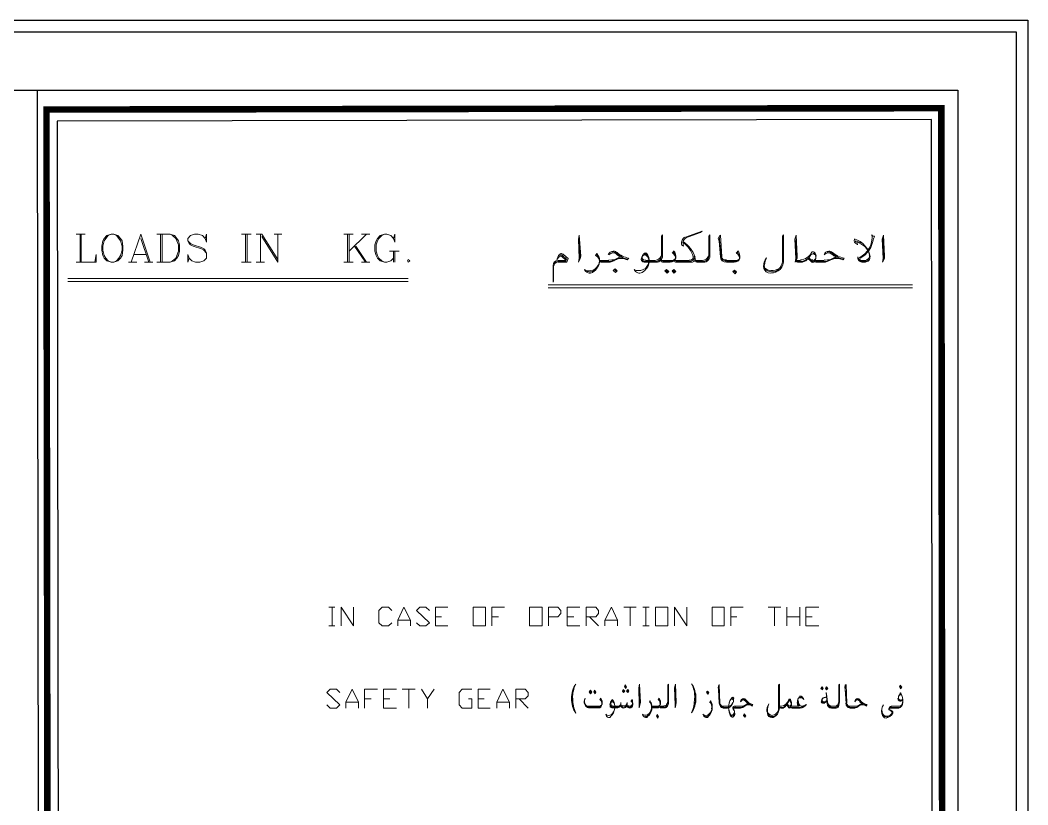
# Paper-space layout 'SM_Geared_A0' of a CAD drawing. Header units: millimetres. Extents: x 3 to 1211, y 0 to 841.
# Drawn here: x 1013.9 to 1186.2, y 706.8 to 841 of the extents above; entities that cross this region are included whole.
import ezdxf

# ---------------------------------------------------------------- set-up
doc = ezdxf.new("R2010")
doc.units = ezdxf.units.MM
doc.layers.add('ACDC BANDA', color=7, linetype='Continuous')

psp = doc.layouts.new('SM_Geared_A0')

# ---------------------------------------------------------------- linework, layer by layer
at = {"ltscale": 4, "transparency": 33554666}
for p, q in [((4.818, 839.025), (1184.209, 839.025)), ((1184.209, 839.025), (1184.209, 2.008)), ((581.554, 829.055), (1174.24, 829.055)), ((1174.24, 829.055), (1174.24, 11.978))]:
    psp.add_line(p, q, dxfattribs=at)
at = {"color": 18, "true_color": 0x000000, "transparency": 33554666}
for points in [[(2.824, 841.019), (1186.203, 841.019), (1186.203, 0.015), (2.824, 0.015)], [(4.818, 839.025), (1184.209, 839.025), (1184.209, 2.008), (4.818, 2.008)]]:
    psp.add_lwpolyline(points, close=True, dxfattribs=at)
at = {"lineweight": 20, "transparency": 33554666}
for points in [[(1127.516, 803.857), (1130.501, 804.957), (1130.265, 804.721), (1127.751, 803.778)], [(1023.495, 804.407), (1025.066, 804.407), (1025.066, 804.407)], [(1024.202, 804.407), (1024.202, 799.615), (1024.202, 799.615)], [(1024.359, 804.407), (1024.359, 799.615), (1024.359, 799.615)], [(1029.465, 804.407), (1028.758, 804.171), (1028.287, 803.7), (1028.051, 803.307), (1027.894, 802.364), (1027.894, 801.657), (1028.051, 800.793), (1028.287, 800.322), (1028.758, 799.85), (1029.465, 799.615), (1029.937, 799.615), (1030.644, 799.85), (1031.115, 800.322), (1031.351, 800.793), (1031.508, 801.657), (1031.508, 802.364), (1031.351, 803.307), (1031.115, 803.7), (1030.644, 804.171), (1029.937, 804.407), (1029.465, 804.407), (1028.994, 804.171), (1028.601, 803.7), (1028.287, 803.307), (1028.051, 802.364), (1028.051, 801.657), (1028.287, 800.793), (1028.601, 800.322), (1028.994, 799.85), (1029.465, 799.615)], [(1029.937, 799.615), (1030.408, 799.85), (1030.801, 800.322), (1031.115, 800.793), (1031.351, 801.657), (1031.351, 802.364), (1031.115, 803.307), (1030.801, 803.7), (1030.408, 804.171), (1029.937, 804.407)], [(1032.922, 799.615), (1034.571, 804.407), (1036.143, 799.615)], [(1034.571, 803.7), (1035.907, 799.615), (1035.907, 799.615)], [(1037.321, 804.407), (1039.599, 804.407), (1040.306, 804.171), (1040.699, 803.7), (1041.013, 803.307), (1041.17, 802.6), (1041.17, 801.5), (1041.013, 800.793), (1040.699, 800.322), (1040.306, 799.85), (1039.599, 799.615), (1037.321, 799.615)], [(1037.949, 804.407), (1037.949, 799.615), (1037.949, 799.615)], [(1038.185, 804.407), (1038.185, 799.615), (1038.185, 799.615)], [(1039.599, 804.407), (1039.992, 804.171), (1040.542, 803.7), (1040.699, 803.307), (1041.013, 802.6), (1041.013, 801.5), (1040.699, 800.793), (1040.542, 800.322), (1039.992, 799.85), (1039.599, 799.615)], [(1045.569, 803.7), (1045.805, 804.407), (1045.805, 803.071), (1045.569, 803.7), (1045.098, 804.171), (1044.391, 804.407), (1043.763, 804.407), (1043.056, 804.171), (1042.584, 803.7), (1042.584, 803.307), (1042.82, 802.835), (1043.056, 802.6), (1043.527, 802.364), (1044.941, 801.893), (1045.334, 801.657), (1045.805, 801.186)], [(1042.584, 803.307), (1043.056, 802.835), (1043.527, 802.6), (1044.941, 802.128), (1045.334, 801.893), (1045.569, 801.657), (1045.805, 801.186), (1045.805, 800.322), (1045.334, 799.85), (1044.627, 799.615), (1043.92, 799.615), (1043.291, 799.85), (1042.82, 800.322), (1042.584, 800.95), (1042.584, 799.615), (1042.82, 800.322)], [(1051.775, 804.407), (1053.425, 804.407), (1053.425, 804.407)], [(1052.482, 804.407), (1052.482, 799.615), (1052.482, 799.615)], [(1052.718, 804.407), (1052.718, 799.615), (1052.718, 799.615)], [(1054.289, 804.407), (1055.232, 804.407), (1055.232, 804.407)], [(1054.996, 804.407), (1054.996, 799.615), (1054.996, 799.615)], [(1055.232, 804.407), (1057.981, 800.086), (1057.981, 800.086)], [(1055.232, 804.014), (1057.981, 799.615), (1057.981, 804.407)], [(1057.353, 804.407), (1058.688, 804.407), (1058.688, 804.407)], [(1069.294, 804.407), (1070.865, 804.407), (1070.865, 804.407)], [(1069.922, 804.407), (1069.922, 799.615), (1069.922, 799.615)], [(1070.158, 804.407), (1070.158, 799.615), (1070.158, 799.615)], [(1073.143, 804.407), (1070.158, 801.5), (1070.158, 801.5)], [(1072.279, 804.407), (1073.693, 804.407), (1073.693, 804.407)], [(1077.778, 803.7), (1078.013, 803.071), (1078.013, 804.407), (1077.778, 803.7), (1077.306, 804.171), (1076.599, 804.407), (1076.207, 804.407), (1075.5, 804.171), (1075.028, 803.7), (1074.793, 803.307), (1074.557, 802.6), (1074.557, 801.5), (1074.793, 800.793), (1075.028, 800.322), (1075.5, 799.85), (1076.207, 799.615), (1076.599, 799.615), (1077.306, 799.85), (1077.778, 800.322)], [(1076.207, 804.407), (1075.735, 804.171), (1075.264, 803.7), (1075.028, 803.307), (1074.793, 802.6), (1074.793, 801.5), (1075.028, 800.793), (1075.264, 800.322), (1075.735, 799.85), (1076.207, 799.615)], [(1109.605, 800.243), (1109.605, 800.479), (1109.448, 803.7)], [(1123.588, 804.092), (1123.745, 804.328), (1123.745, 800.636)], [(1123.588, 801.029), (1123.588, 804.092), (1123.588, 804.092)], [(1127.202, 803.071), (1127.359, 802.364), (1126.966, 802.6)], [(1131.679, 804.092), (1131.836, 804.328), (1131.836, 800.636)], [(1131.679, 801.029), (1131.679, 804.092), (1131.679, 804.092)], [(1133.879, 800.557), (1133.643, 804.25), (1133.486, 804.092), (1133.25, 803.7), (1133.408, 803.228), (1133.643, 800.557)], [(1133.8, 800.479), (1133.486, 803.464), (1133.486, 803.857)], [(1144.248, 804.092), (1144.405, 804.328), (1144.405, 801.893), (1144.405, 799.615)], [(1144.248, 799.615), (1144.248, 804.092), (1144.248, 804.092)], [(1146.605, 800.243), (1146.684, 800.479), (1146.448, 803.7)], [(1156.739, 803.071), (1156.739, 803.307), (1157.682, 802.914)], [(1157.053, 802.6), (1156.975, 803.071), (1156.975, 803.071)], [(1161.531, 800.243), (1161.531, 800.479), (1161.452, 803.7)], [(1071.1, 802.364), (1072.986, 799.615), (1072.986, 799.615)], [(1071.336, 802.364), (1073.143, 799.615), (1073.143, 799.615)], [(1077.071, 801.5), (1078.72, 801.5), (1078.72, 801.5)], [(1077.778, 801.5), (1077.778, 799.615), (1077.778, 799.615)], [(1078.013, 801.5), (1078.013, 799.615), (1078.013, 799.615)], [(1112.511, 801.107), (1112.276, 800.793), (1112.276, 800.793)], [(1125.709, 801.5), (1125.395, 801.186), (1125.395, 801.186)], [(1125.552, 801.343), (1125.787, 801.107), (1125.945, 800.793)], [(1136.628, 801.5), (1136.393, 801.186), (1136.393, 801.186)], [(1136.55, 801.343), (1136.707, 801.107), (1136.864, 800.793)], [(1149.983, 800.793), (1149.747, 801.107), (1149.59, 801.186), (1149.197, 800.95)], [(1023.495, 799.615), (1026.951, 799.615), (1026.951, 800.95), (1026.716, 799.615)], [(1032.45, 799.615), (1033.864, 799.615), (1033.864, 799.615)], [(1033.393, 800.95), (1035.436, 800.95), (1035.436, 800.95)], [(1035.2, 799.615), (1036.614, 799.615), (1036.614, 799.615)], [(1051.775, 799.615), (1053.425, 799.615), (1053.425, 799.615)], [(1054.289, 799.615), (1055.703, 799.615), (1055.703, 799.615)], [(1069.294, 799.615), (1070.865, 799.615), (1070.865, 799.615)], [(1072.279, 799.615), (1073.693, 799.615), (1073.693, 799.615)], [(1107.248, 799.772), (1105.834, 799.772), (1105.441, 799.615), (1105.206, 799.3)], [(1105.677, 800.086), (1105.991, 800.793), (1105.991, 800.793)], [(1106.07, 800.557), (1105.677, 800.086), (1105.677, 800.086)], [(1106.855, 800.872), (1107.641, 800.243), (1107.405, 799.615), (1105.834, 799.615)], [(1105.913, 799.929), (1107.248, 799.929), (1106.462, 800.636)], [(1106.148, 800.793), (1106.305, 800.872), (1106.541, 800.872), (1107.405, 800.086)], [(1114.554, 799.929), (1112.983, 799.929), (1112.983, 799.929)], [(1116.832, 800.479), (1114.868, 799.772), (1113.14, 799.772)], [(1113.375, 799.615), (1114.475, 799.615), (1114.475, 799.615)], [(1117.775, 800.165), (1116.989, 800.4), (1116.989, 800.4)], [(1117.696, 800.007), (1118.01, 800.322), (1118.01, 800.322)], [(1121.31, 799.772), (1120.603, 799.772), (1120.367, 799.85), (1120.21, 800.243)], [(1120.603, 800.872), (1120.76, 801.029), (1120.917, 801.029), (1121.231, 800.714)], [(1120.681, 799.615), (1121.467, 799.615), (1121.467, 799.615)], [(1121.467, 799.929), (1120.838, 799.929), (1120.838, 799.929)], [(1121.31, 799.929), (1122.488, 799.929), (1122.488, 799.929)], [(1122.802, 799.772), (1121.467, 799.772), (1121.467, 799.772)], [(1122.724, 799.615), (1121.703, 799.615), (1121.703, 799.615)], [(1125.552, 799.929), (1123.588, 799.929), (1123.588, 799.929)], [(1125.552, 799.85), (1125.395, 799.772), (1123.745, 799.772)], [(1123.981, 799.615), (1125.08, 799.615), (1125.08, 799.615)], [(1125.787, 799.929), (1128.38, 799.929), (1128.38, 799.929)], [(1128.694, 799.772), (1126.023, 799.772), (1126.023, 799.772)], [(1128.773, 799.615), (1126.18, 799.615), (1126.18, 799.615)], [(1129.401, 799.929), (1130.579, 799.929), (1130.579, 799.929)], [(1130.894, 799.772), (1129.558, 799.772), (1129.558, 799.772)], [(1130.737, 799.615), (1129.794, 799.615), (1129.794, 799.615)], [(1136.471, 799.929), (1134.507, 799.929), (1134.507, 799.929)], [(1136.55, 799.85), (1136.314, 799.772), (1134.743, 799.772)], [(1134.743, 799.615), (1135.057, 799.615), (1135.057, 799.615)], [(1134.9, 799.615), (1136, 799.615), (1136, 799.615)], [(1146.605, 799.929), (1147.312, 799.929), (1147.312, 799.929)], [(1148.569, 800.243), (1148.098, 799.929), (1147.626, 799.772), (1146.762, 799.772)], [(1147.391, 799.615), (1146.998, 799.615), (1146.998, 799.615)], [(1149.119, 800.872), (1148.569, 800.086), (1148.569, 800.086)], [(1149.276, 799.615), (1148.569, 800.322), (1148.569, 800.322)], [(1148.805, 800.322), (1149.276, 799.85), (1149.433, 799.772), (1149.669, 799.85), (1149.904, 800.086)], [(1151.397, 799.929), (1149.826, 799.929), (1149.826, 799.929)], [(1153.597, 800.479), (1151.711, 799.772), (1149.983, 799.772)], [(1150.14, 799.615), (1151.397, 799.615), (1151.397, 799.615)], [(1154.618, 800.165), (1153.911, 800.4), (1153.911, 800.4)], [(1154.618, 800.007), (1154.775, 800.322), (1154.775, 800.322)], [(1159.017, 800.007), (1158.624, 799.772), (1157.76, 799.772), (1157.367, 800.007)], [(1157.525, 800.322), (1157.446, 800.4), (1157.446, 800.4)], [(1158.546, 799.929), (1157.76, 799.929), (1157.76, 799.929)], [(1157.839, 799.615), (1158.467, 799.615), (1158.467, 799.615)], [(1105.127, 798.829), (1105.127, 796.315), (1105.048, 796.237), (1105.048, 799.065)], [(1115.889, 798.044), (1115.497, 798.358), (1115.497, 798.358)], [(1124.688, 797.886), (1124.295, 798.279), (1124.295, 798.279)], [(1125.866, 797.886), (1125.552, 798.279), (1125.552, 798.279)], [(1136.314, 797.808), (1135.921, 798.122), (1135.921, 798.122)], [(1022.081, 796.865), (1080.292, 796.865), (1080.292, 796.865)], [(1022.081, 796.315), (1080.292, 796.315), (1080.292, 796.315)], [(1104.184, 795.765), (1166.48, 795.765), (1166.48, 795.765)], [(1104.184, 795.215), (1166.48, 795.215), (1166.48, 795.215)], [(1066.701, 740.635), (1067.723, 740.635), (1067.723, 740.635)], [(1067.251, 740.635), (1067.251, 737.414), (1067.251, 737.414)], [(1068.822, 737.414), (1068.822, 740.635), (1070.943, 737.414), (1070.943, 740.635)], [(1077.464, 737.964), (1076.914, 737.414), (1075.814, 737.414), (1075.264, 737.964), (1075.264, 740.085), (1075.814, 740.635), (1076.914, 740.635), (1077.464, 740.085)], [(1078.485, 737.414), (1078.485, 738.435), (1079.506, 740.635), (1080.684, 738.435), (1080.684, 737.414)], [(1081.706, 737.964), (1082.256, 737.414), (1083.277, 737.414), (1083.905, 737.964), (1081.706, 740.085), (1082.256, 740.635), (1083.277, 740.635), (1083.905, 740.085)], [(1084.927, 737.414), (1084.927, 740.635), (1087.048, 740.635)], [(1094.589, 737.414), (1094.589, 740.635), (1096.71, 740.635)], [(1104.252, 737.414), (1104.252, 740.635), (1105.823, 740.635), (1106.373, 740.085), (1106.373, 739.535), (1105.823, 738.985), (1104.252, 738.985)], [(1107.472, 737.414), (1107.472, 740.635), (1109.593, 740.635)], [(1110.693, 737.414), (1110.693, 740.635), (1112.343, 740.635), (1112.814, 740.085), (1112.814, 739.535), (1112.343, 738.985), (1110.693, 738.985)], [(1113.914, 737.414), (1113.914, 738.435), (1115.014, 740.635), (1116.035, 738.435), (1116.035, 737.414)], [(1117.135, 740.635), (1119.256, 740.635), (1119.256, 740.635)], [(1118.235, 740.635), (1118.235, 737.414), (1118.235, 737.414)], [(1120.356, 740.635), (1121.456, 740.635), (1121.456, 740.635)], [(1120.906, 740.635), (1120.906, 737.414), (1120.906, 737.414)], [(1125.776, 737.414), (1125.776, 740.635), (1127.897, 737.414), (1127.897, 740.635)], [(1135.439, 737.414), (1135.439, 740.635), (1137.56, 740.635)], [(1141.802, 740.635), (1144.001, 740.635), (1144.001, 740.635)], [(1142.902, 740.635), (1142.902, 737.414), (1142.902, 737.414)], [(1145.023, 737.414), (1145.023, 740.635), (1145.023, 740.635)], [(1147.222, 740.635), (1147.222, 737.414), (1147.222, 737.414)], [(1148.243, 737.414), (1148.243, 740.635), (1150.443, 740.635)], [(1066.701, 737.414), (1067.723, 737.414), (1067.723, 737.414)], [(1078.485, 738.435), (1080.684, 738.435), (1080.684, 738.435)], [(1084.927, 738.985), (1085.948, 738.985), (1085.948, 738.985)], [(1084.927, 737.414), (1087.048, 737.414), (1087.048, 737.414)], [(1094.589, 738.985), (1095.689, 738.985), (1095.689, 738.985)], [(1107.472, 738.985), (1108.572, 738.985), (1108.572, 738.985)], [(1107.472, 737.414), (1109.593, 737.414), (1109.593, 737.414)], [(1111.243, 738.985), (1112.814, 737.414), (1112.814, 737.414)], [(1113.914, 738.435), (1116.035, 738.435), (1116.035, 738.435)], [(1120.356, 737.414), (1121.456, 737.414), (1121.456, 737.414)], [(1135.439, 738.985), (1136.46, 738.985), (1136.46, 738.985)], [(1145.023, 738.985), (1147.222, 738.985), (1147.222, 738.985)], [(1148.243, 738.985), (1149.343, 738.985), (1149.343, 738.985)], [(1148.243, 737.414), (1150.443, 737.414), (1150.443, 737.414)], [(1117.548, 726.876), (1117.352, 727.202), (1117.352, 727.202)], [(1119.827, 723.945), (1119.892, 724.141), (1119.762, 727.006)], [(1124.647, 727.267), (1124.777, 727.462), (1124.777, 724.336)], [(1124.647, 724.662), (1124.647, 727.267), (1124.647, 727.267)], [(1125.95, 723.945), (1126.015, 724.141), (1125.884, 727.006)], [(1133.566, 724.206), (1133.435, 727.397), (1133.37, 727.267), (1133.24, 726.876), (1133.305, 726.55), (1133.435, 724.206)], [(1133.5, 724.075), (1133.37, 726.681), (1133.37, 727.137)], [(1143.596, 727.267), (1143.726, 727.462), (1143.726, 725.378), (1143.726, 723.359)], [(1143.596, 723.359), (1143.596, 727.267), (1143.596, 727.267)], [(1153.887, 727.267), (1154.017, 727.462), (1154.017, 724.336)], [(1153.887, 724.596), (1153.887, 727.267), (1153.887, 727.267)], [(1155.254, 724.206), (1155.124, 727.397), (1154.994, 727.267), (1154.929, 726.876), (1154.994, 726.55), (1155.124, 724.206)], [(1155.189, 724.075), (1154.994, 726.681), (1154.994, 727.137)], [(1164.503, 726.811), (1164.308, 727.137), (1164.308, 727.137)], [(1066.381, 723.915), (1066.931, 723.365), (1068.031, 723.365), (1068.581, 723.915), (1066.381, 726.036), (1066.931, 726.586), (1068.031, 726.586), (1068.581, 726.036)], [(1069.602, 723.365), (1069.602, 724.386), (1070.702, 726.586), (1071.802, 724.386), (1071.802, 723.365)], [(1072.823, 723.365), (1072.823, 726.586), (1075.023, 726.586)], [(1076.044, 723.365), (1076.044, 726.586), (1078.244, 726.586)], [(1079.265, 726.586), (1081.464, 726.586), (1081.464, 726.586)], [(1080.365, 726.586), (1080.365, 723.365), (1080.365, 723.365)], [(1082.564, 726.586), (1083.585, 724.936), (1083.585, 723.365)], [(1083.585, 724.936), (1084.685, 726.586), (1084.685, 726.586)], [(1090.577, 724.936), (1091.127, 724.936), (1091.127, 723.365), (1089.477, 723.365), (1089.006, 723.915), (1089.006, 726.036), (1089.477, 726.586), (1091.127, 726.586)], [(1092.227, 723.365), (1092.227, 726.586), (1094.269, 726.586)], [(1095.448, 723.365), (1095.448, 724.386), (1096.469, 726.586), (1097.569, 724.386), (1097.569, 723.365)], [(1098.668, 723.365), (1098.668, 726.586), (1100.24, 726.586), (1100.789, 726.036), (1100.789, 725.486), (1100.24, 724.936), (1098.668, 724.936)], [(1111.555, 725.964), (1111.295, 726.29), (1111.295, 726.29)], [(1112.272, 725.964), (1112.077, 726.29), (1112.077, 726.29)], [(1117.157, 726.16), (1116.961, 726.42), (1116.961, 726.42)], [(1117.938, 726.16), (1117.678, 726.42), (1117.678, 726.42)], [(1131.547, 725.899), (1131.351, 726.16), (1131.351, 726.16)], [(1151.151, 726.616), (1150.956, 726.876), (1150.956, 726.876)], [(1151.802, 725.248), (1151.802, 725.313), (1151.216, 725.117)], [(1151.868, 726.616), (1151.672, 726.876), (1151.672, 726.876)], [(1151.933, 724.466), (1151.802, 725.834), (1151.737, 726.029), (1151.868, 724.141)], [(1069.602, 724.386), (1071.802, 724.386), (1071.802, 724.386)], [(1072.823, 724.936), (1073.923, 724.936), (1073.923, 724.936)], [(1076.044, 724.936), (1077.144, 724.936), (1077.144, 724.936)], [(1092.227, 724.936), (1093.248, 724.936), (1093.248, 724.936)], [(1095.448, 724.386), (1097.569, 724.386), (1097.569, 724.386)], [(1099.218, 724.936), (1100.789, 723.365), (1100.789, 723.365)], [(1113.184, 723.619), (1113.054, 723.554), (1111.034, 723.554), (1110.839, 723.554), (1110.774, 723.685)], [(1113.119, 723.685), (1110.904, 723.685), (1110.904, 723.685)], [(1113.184, 725.052), (1113.054, 724.792), (1113.054, 724.792)], [(1113.184, 724.922), (1113.314, 724.662), (1113.379, 724.466)], [(1115.529, 723.554), (1115.073, 723.554), (1114.942, 723.619), (1114.812, 723.945)], [(1115.007, 724.531), (1115.138, 724.662), (1115.268, 724.662), (1115.463, 724.336)], [(1115.594, 723.685), (1115.203, 723.685), (1115.203, 723.685)], [(1116.31, 723.685), (1115.463, 723.685), (1115.463, 723.685)], [(1116.18, 723.554), (1115.594, 723.554), (1115.594, 723.554)], [(1118.525, 724.857), (1118.394, 724.596), (1118.394, 724.596)], [(1121.651, 724.662), (1121.521, 724.466), (1121.521, 724.466)], [(1123.084, 723.685), (1121.911, 723.685), (1121.911, 723.685)], [(1123.149, 723.619), (1123.019, 723.554), (1122.042, 723.554)], [(1123.149, 725.052), (1123.019, 724.792), (1123.019, 724.792)], [(1123.149, 724.922), (1123.279, 724.662), (1123.344, 724.466)], [(1123.279, 723.685), (1123.996, 723.685), (1123.996, 723.685)], [(1124.191, 723.554), (1123.409, 723.554), (1123.409, 723.554)], [(1132.002, 724.662), (1131.872, 724.466), (1131.872, 724.466)], [(1134.022, 723.685), (1134.999, 723.685), (1134.999, 723.685)], [(1136.236, 723.685), (1135.975, 723.685), (1135.975, 723.685)], [(1137.083, 723.685), (1136.171, 723.685), (1136.171, 723.685)], [(1138.45, 724.075), (1137.278, 723.489), (1136.236, 723.489)], [(1139.037, 723.88), (1138.581, 724.075), (1138.581, 724.075)], [(1139.037, 723.685), (1139.167, 724.01), (1139.167, 724.01)], [(1143.726, 723.685), (1144.117, 723.685), (1144.117, 723.685)], [(1144.899, 723.945), (1144.638, 723.685), (1144.377, 723.489), (1143.856, 723.489)], [(1145.289, 724.466), (1144.899, 723.815), (1144.899, 723.815)], [(1145.354, 723.424), (1144.964, 724.01), (1144.964, 724.01)], [(1145.029, 724.01), (1145.354, 723.554), (1145.485, 723.489), (1145.615, 723.554), (1145.745, 723.75)], [(1145.745, 724.401), (1145.615, 724.662), (1145.55, 724.792), (1145.289, 724.531)], [(1147.113, 723.685), (1145.68, 723.685), (1145.68, 723.685)], [(1151.542, 724.336), (1151.086, 724.336), (1151.021, 724.466), (1150.956, 724.662)], [(1151.086, 724.206), (1151.477, 724.206), (1151.477, 724.206)], [(1151.216, 725.052), (1151.802, 725.248), (1151.802, 725.248)], [(1151.477, 724.466), (1151.216, 724.466), (1151.216, 724.466)], [(1152.779, 723.489), (1152.519, 723.489), (1152.258, 723.619), (1152.063, 723.945)], [(1152.519, 723.685), (1153.3, 723.685), (1153.3, 723.685)], [(1156.622, 723.685), (1155.645, 723.685), (1155.645, 723.685)], [(1157.99, 724.075), (1156.818, 723.489), (1155.776, 723.489)], [(1158.576, 723.88), (1158.12, 724.075), (1158.12, 724.075)], [(1158.576, 723.685), (1158.706, 724.01), (1158.706, 724.01)], [(1162.81, 723.685), (1164.177, 723.685), (1164.177, 723.685)], [(1164.633, 723.815), (1164.308, 723.489), (1162.875, 723.489)], [(1076.044, 723.365), (1078.244, 723.365), (1078.244, 723.365)], [(1092.227, 723.365), (1094.269, 723.365), (1094.269, 723.365)], [(1111.1, 723.424), (1112.858, 723.424), (1112.858, 723.424)], [(1115.073, 723.424), (1115.594, 723.424), (1115.594, 723.424)], [(1115.724, 723.424), (1116.115, 723.424), (1116.115, 723.424)], [(1122.107, 723.424), (1122.823, 723.424), (1122.823, 723.424)], [(1123.019, 721.796), (1122.758, 722.121), (1122.758, 722.121)], [(1124.126, 723.424), (1123.475, 723.424), (1123.475, 723.424)], [(1134.999, 723.489), (1134.087, 723.489), (1134.087, 723.489)], [(1134.087, 723.359), (1134.282, 723.359), (1134.282, 723.359)], [(1134.608, 723.359), (1134.217, 723.359), (1134.217, 723.359)], [(1136.366, 723.489), (1135.91, 723.489), (1135.845, 723.424)], [(1135.975, 723.359), (1136.497, 723.359), (1136.497, 723.359)], [(1136.366, 723.359), (1137.083, 723.359), (1137.083, 723.359)], [(1137.864, 721.926), (1137.669, 722.252), (1137.669, 722.252)], [(1144.182, 723.359), (1143.987, 723.359), (1143.987, 723.359)], [(1147.504, 723.489), (1145.81, 723.489), (1145.81, 723.489)], [(1145.875, 723.359), (1147.308, 723.359), (1147.308, 723.359)], [(1153.431, 723.489), (1152.649, 723.489), (1152.649, 723.489)], [(1152.649, 723.359), (1152.845, 723.359), (1152.845, 723.359)], [(1153.366, 723.359), (1152.779, 723.359), (1152.779, 723.359)], [(1155.776, 723.359), (1155.971, 723.359), (1155.971, 723.359)], [(1155.841, 723.359), (1156.622, 723.359), (1156.622, 723.359)], [(1163.005, 723.489), (1162.745, 723.489), (1162.679, 723.424), (1162.549, 723.294)], [(1162.875, 723.359), (1163.135, 723.359), (1163.135, 723.359)], [(1164.177, 723.359), (1163.005, 723.359), (1163.005, 723.359)]]:
    psp.add_lwpolyline(points, dxfattribs=at)
for points in [[(1109.369, 799.615), (1109.683, 800.243), (1109.762, 800.636), (1109.526, 804.25), (1109.369, 803.543), (1109.526, 800.243)], [(1146.448, 799.615), (1146.762, 800.243), (1146.762, 800.636), (1146.605, 804.25), (1146.369, 803.543), (1146.527, 800.243)], [(1161.374, 799.615), (1161.688, 800.243), (1161.688, 800.636), (1161.531, 804.25), (1161.295, 803.543), (1161.452, 800.243)], [(1080.292, 800.086), (1080.135, 799.85), (1080.292, 799.615), (1080.527, 799.85)], [(1115.968, 798.122), (1115.654, 798.515), (1115.339, 798.201), (1115.732, 797.886)], [(1124.845, 798.044), (1124.452, 798.358), (1124.138, 798.122), (1124.531, 797.729)], [(1126.023, 798.044), (1125.709, 798.358), (1125.395, 798.122), (1125.709, 797.729)], [(1136.393, 797.965), (1136.078, 798.279), (1135.764, 798.044), (1136.157, 797.651)], [(1091.368, 737.414), (1091.368, 740.635), (1093.489, 740.635), (1093.489, 737.414)], [(1101.031, 737.414), (1101.031, 740.635), (1103.152, 740.635), (1103.152, 737.414)], [(1122.555, 737.414), (1122.555, 740.635), (1124.676, 740.635), (1124.676, 737.414)], [(1132.218, 737.414), (1132.218, 740.635), (1134.26, 740.635), (1134.26, 737.414)], [(1117.613, 727.006), (1117.417, 727.332), (1117.222, 727.071), (1117.482, 726.746)], [(1119.762, 723.424), (1119.892, 723.945), (1119.957, 724.336), (1119.827, 727.462), (1119.697, 726.811), (1119.762, 723.945)], [(1125.884, 723.424), (1126.015, 723.945), (1126.08, 724.336), (1125.95, 727.462), (1125.819, 726.811), (1125.884, 723.945)], [(1151.216, 726.746), (1151.021, 727.006), (1150.825, 726.746), (1151.086, 726.485)], [(1151.998, 726.746), (1151.802, 727.006), (1151.607, 726.746), (1151.802, 726.485)], [(1164.633, 726.941), (1164.373, 727.267), (1164.243, 727.006), (1164.438, 726.681)], [(1111.686, 726.094), (1111.425, 726.42), (1111.23, 726.16), (1111.425, 725.834)], [(1112.337, 726.094), (1112.142, 726.42), (1112.011, 726.16), (1112.207, 725.834)], [(1117.287, 726.29), (1117.027, 726.55), (1116.896, 726.29), (1117.092, 726.029)], [(1118.004, 726.29), (1117.808, 726.55), (1117.613, 726.29), (1117.808, 726.029)], [(1131.677, 726.029), (1131.416, 726.29), (1131.286, 726.094), (1131.481, 725.769)], [(1123.084, 721.926), (1122.888, 722.252), (1122.693, 721.991), (1122.888, 721.666)], [(1137.995, 722.056), (1137.734, 722.382), (1137.604, 722.121), (1137.799, 721.796)]]:
    psp.add_lwpolyline(points, close=True, dxfattribs=at)
at = {"lineweight": 20, "transparency": 33554666, "extrusion": (0, 0, 9.96918)}
for points in [[(1127.516, 803.935), (1127.202, 803.621), (1126.966, 803.15), (1126.966, 802.678)], [(1129.008, 800.557), (1128.694, 801.579), (1128.066, 802.443), (1127.202, 803.071)], [(1127.83, 803.778), (1127.516, 803.7), (1127.359, 803.385), (1127.28, 803.15)], [(1129.323, 800.479), (1128.93, 801.579), (1128.223, 802.521), (1127.28, 803.15)], [(1159.253, 800.557), (1159.017, 801.971), (1157.996, 803.15), (1156.582, 803.621)], [(1159.174, 800.793), (1158.86, 801.971), (1157.996, 802.835), (1156.896, 803.071)], [(1157.367, 800.4), (1158.86, 801.107), (1159.724, 802.678), (1159.567, 804.328)], [(1157.525, 800.322), (1158.781, 800.95), (1159.646, 802.207), (1159.803, 803.7)], [(1159.803, 803.621), (1159.881, 803.778), (1159.96, 803.935), (1159.96, 804.092)], [(1112.983, 799.929), (1112.983, 800.4), (1112.826, 800.793), (1112.511, 801.107)], [(1115.339, 801.5), (1114.947, 801.5), (1114.632, 801.264), (1114.475, 800.95)], [(1115.968, 800.95), (1115.575, 801.343), (1114.947, 801.264), (1114.554, 800.872)], [(1115.889, 801.186), (1115.654, 801.343), (1115.339, 801.421), (1115.025, 801.343)], [(1115.968, 801.264), (1115.811, 801.421), (1115.575, 801.5), (1115.339, 801.5)], [(1115.889, 801.186), (1116.282, 800.872), (1116.596, 800.636), (1116.989, 800.4)], [(1115.968, 801.264), (1116.518, 800.793), (1117.225, 800.479), (1117.932, 800.322)], [(1120.681, 801.186), (1120.367, 800.95), (1120.21, 800.636), (1120.131, 800.243)], [(1120.996, 801.186), (1120.917, 801.264), (1120.76, 801.264), (1120.603, 801.186)], [(1121.467, 799.615), (1121.545, 800.165), (1121.388, 800.793), (1120.996, 801.186)], [(1125.866, 800.636), (1125.787, 800.872), (1125.63, 801.107), (1125.395, 801.264)], [(1126.023, 800.322), (1126.102, 800.793), (1125.945, 801.264), (1125.63, 801.579)], [(1136.864, 800.636), (1136.707, 800.872), (1136.55, 801.107), (1136.314, 801.264)], [(1136.943, 800.322), (1137.021, 800.793), (1136.943, 801.264), (1136.628, 801.579)], [(1147.312, 800.007), (1148.176, 800.086), (1148.883, 800.557), (1149.276, 801.343)], [(1152.183, 801.5), (1151.79, 801.5), (1151.476, 801.264), (1151.397, 800.95)], [(1152.733, 800.95), (1152.34, 801.343), (1151.711, 801.264), (1151.397, 800.872)], [(1152.733, 801.186), (1152.497, 801.343), (1152.183, 801.421), (1151.868, 801.343)], [(1152.811, 801.264), (1152.654, 801.421), (1152.418, 801.5), (1152.183, 801.5)], [(1152.733, 801.186), (1153.047, 800.872), (1153.44, 800.636), (1153.832, 800.4)], [(1152.811, 801.264), (1153.361, 800.793), (1154.068, 800.479), (1154.775, 800.322)], [(1105.913, 799.929), (1105.441, 799.929), (1105.048, 799.536), (1105.048, 799.065)], [(1105.834, 799.693), (1105.441, 799.615), (1105.206, 799.3), (1105.127, 798.908)], [(1106.462, 800.636), (1106.305, 800.714), (1106.148, 800.714), (1106.07, 800.557)], [(1111.804, 797.886), (1112.511, 798.358), (1112.983, 799.065), (1112.983, 799.929)], [(1112.904, 799.458), (1113.061, 800.007), (1112.826, 800.557), (1112.276, 800.793)], [(1112.904, 800.165), (1112.826, 800.479), (1112.668, 800.793), (1112.433, 800.95)], [(1114.475, 799.615), (1114.947, 799.615), (1115.339, 799.772), (1115.654, 800.007)], [(1114.554, 800.007), (1115.261, 799.929), (1115.968, 800.165), (1116.518, 800.557)], [(1116.361, 800.243), (1116.125, 800.243), (1115.889, 800.165), (1115.732, 800.007)], [(1115.889, 800.95), (1116.125, 800.793), (1116.282, 800.636), (1116.518, 800.557)], [(1117.696, 800.007), (1117.303, 800.243), (1116.832, 800.322), (1116.361, 800.243)], [(1120.288, 797.886), (1120.917, 798.279), (1121.388, 798.908), (1121.467, 799.615)], [(1120.917, 800.872), (1120.838, 800.872), (1120.681, 800.872), (1120.524, 800.793)], [(1121.388, 799.615), (1121.545, 800.086), (1121.31, 800.557), (1120.917, 800.793)], [(1122.724, 799.772), (1123.195, 799.85), (1123.588, 800.243), (1123.588, 800.714)], [(1125.08, 799.615), (1125.473, 799.615), (1125.866, 799.929), (1126.023, 800.322)], [(1130.815, 799.772), (1131.286, 799.85), (1131.679, 800.243), (1131.679, 800.714)], [(1133.643, 800.557), (1133.643, 800.007), (1134.115, 799.615), (1134.664, 799.615)], [(1133.722, 800.479), (1133.879, 800.086), (1134.272, 799.772), (1134.743, 799.85)], [(1133.8, 800.557), (1133.957, 800.165), (1134.272, 799.929), (1134.664, 800.007)], [(1136, 799.615), (1136.471, 799.615), (1136.864, 799.929), (1136.943, 800.322)], [(1141.499, 800.4), (1141.185, 799.929), (1141.028, 799.458), (1141.028, 798.908)], [(1141.499, 800.4), (1141.342, 800.007), (1141.185, 799.615), (1141.185, 799.143)], [(1143.62, 798.515), (1143.934, 798.751), (1144.17, 799.143), (1144.248, 799.615)], [(1147.391, 799.615), (1147.783, 799.615), (1148.176, 799.772), (1148.49, 800.086)], [(1148.805, 800.557), (1148.805, 800.243), (1149.119, 800.007), (1149.433, 800.007)], [(1149.276, 799.615), (1149.355, 799.536), (1149.433, 799.536), (1149.59, 799.615)], [(1151.319, 799.615), (1151.711, 799.615), (1152.104, 799.772), (1152.497, 800.007)], [(1151.397, 800.007), (1152.104, 799.929), (1152.811, 800.165), (1153.361, 800.557)], [(1153.204, 800.243), (1152.968, 800.243), (1152.733, 800.165), (1152.497, 800.007)], [(1152.733, 800.95), (1152.968, 800.793), (1153.125, 800.636), (1153.361, 800.557)], [(1154.539, 800.007), (1154.147, 800.243), (1153.675, 800.322), (1153.204, 800.243)], [(1157.132, 800.557), (1157.21, 800.243), (1157.446, 800.007), (1157.76, 799.929)], [(1110.783, 798.122), (1111.019, 797.965), (1111.412, 797.965), (1111.726, 798.044)], [(1111.726, 798.044), (1111.961, 798.122), (1112.197, 798.279), (1112.354, 798.436)], [(1141.028, 798.908), (1141.028, 798.436), (1141.342, 797.965), (1141.813, 797.808)], [(1141.106, 799.143), (1141.106, 798.986), (1141.185, 798.751), (1141.263, 798.593)], [(1141.263, 798.593), (1141.577, 798.358), (1141.892, 798.201), (1142.284, 798.122)], [(1142.284, 798.201), (1142.756, 798.122), (1143.227, 798.279), (1143.62, 798.515)], [(1108.95, 727.462), (1108.429, 726.811), (1108.169, 725.964), (1108.169, 724.987)], [(1108.885, 727.462), (1108.559, 726.746), (1108.364, 725.899), (1108.364, 725.052)], [(1129.467, 725.052), (1129.467, 725.964), (1129.206, 726.876), (1128.685, 727.527)], [(1129.271, 725.052), (1129.271, 725.964), (1129.076, 726.811), (1128.75, 727.527)], [(1108.429, 726.485), (1108.169, 725.573), (1108.169, 724.531), (1108.429, 723.554)], [(1129.141, 723.554), (1129.467, 724.531), (1129.467, 725.573), (1129.141, 726.485)], [(1147.308, 725.378), (1147.113, 725.313), (1147.048, 725.183), (1146.983, 724.987)], [(1147.699, 725.117), (1147.504, 725.313), (1147.308, 725.313), (1147.113, 725.183)], [(1147.569, 725.313), (1147.504, 725.443), (1147.374, 725.443), (1147.243, 725.443)], [(1147.895, 724.857), (1147.829, 725.052), (1147.699, 725.183), (1147.634, 725.313)], [(1164.373, 725.834), (1164.177, 725.639), (1164.047, 725.313), (1164.047, 724.987)], [(1164.112, 725.443), (1164.047, 725.183), (1164.047, 724.987), (1164.177, 724.857)], [(1164.829, 724.336), (1164.829, 724.922), (1164.764, 725.443), (1164.503, 725.899)], [(1164.829, 724.662), (1164.829, 724.922), (1164.764, 725.183), (1164.699, 725.378)], [(1108.169, 724.987), (1108.169, 724.075), (1108.429, 723.164), (1108.95, 722.512)], [(1108.429, 725.052), (1108.364, 724.141), (1108.559, 723.294), (1108.95, 722.512)], [(1112.858, 723.424), (1113.119, 723.359), (1113.314, 723.619), (1113.379, 724.01)], [(1113.379, 724.271), (1113.314, 724.531), (1113.184, 724.727), (1113.054, 724.857)], [(1113.444, 724.01), (1113.509, 724.401), (1113.379, 724.792), (1113.184, 725.052)], [(1115.073, 724.727), (1114.877, 724.531), (1114.812, 724.271), (1114.747, 723.945)], [(1115.268, 724.466), (1115.138, 724.531), (1115.073, 724.466), (1115.007, 724.401)], [(1115.268, 724.727), (1115.203, 724.857), (1115.138, 724.857), (1115.073, 724.727)], [(1115.594, 723.424), (1115.594, 723.88), (1115.529, 724.401), (1115.268, 724.727)], [(1115.529, 723.424), (1115.659, 723.815), (1115.529, 724.271), (1115.268, 724.466)], [(1116.18, 723.554), (1116.31, 723.619), (1116.44, 723.685), (1116.505, 723.815)], [(1116.245, 723.685), (1116.505, 723.75), (1116.636, 724.01), (1116.636, 724.336)], [(1116.571, 723.945), (1116.766, 723.815), (1117.027, 723.75), (1117.352, 723.75)], [(1116.701, 723.75), (1116.961, 723.489), (1117.287, 723.489), (1117.548, 723.75)], [(1117.287, 723.75), (1117.417, 723.75), (1117.548, 723.815), (1117.613, 724.01)], [(1117.613, 724.01), (1117.678, 724.141), (1117.678, 724.206), (1117.678, 724.336)], [(1117.613, 723.88), (1117.743, 723.554), (1117.938, 723.359), (1118.134, 723.359)], [(1117.678, 723.945), (1117.678, 724.075), (1117.678, 724.206), (1117.678, 724.336)], [(1117.678, 723.88), (1117.873, 723.75), (1118.069, 723.685), (1118.329, 723.685)], [(1118.134, 723.359), (1118.394, 723.359), (1118.655, 723.619), (1118.655, 723.945)], [(1118.59, 724.336), (1118.525, 724.466), (1118.459, 724.596), (1118.394, 724.727)], [(1118.655, 723.945), (1118.655, 724.271), (1118.655, 724.596), (1118.525, 724.857)], [(1121.195, 721.926), (1121.651, 722.252), (1121.977, 722.903), (1121.977, 723.619)], [(1121.846, 723.294), (1121.911, 723.75), (1121.781, 724.271), (1121.521, 724.466)], [(1121.911, 723.619), (1121.911, 724.01), (1121.781, 724.401), (1121.586, 724.662)], [(1121.911, 723.88), (1121.846, 724.141), (1121.781, 724.401), (1121.586, 724.531)], [(1122.823, 723.424), (1123.084, 723.359), (1123.279, 723.619), (1123.344, 724.01)], [(1123.344, 724.271), (1123.279, 724.531), (1123.149, 724.727), (1123.019, 724.857)], [(1123.409, 724.01), (1123.475, 724.401), (1123.344, 724.792), (1123.149, 725.052)], [(1124.126, 723.554), (1124.452, 723.685), (1124.647, 724.01), (1124.647, 724.401)], [(1128.685, 722.577), (1129.206, 723.229), (1129.467, 724.141), (1129.467, 725.052)], [(1128.685, 722.577), (1129.076, 723.294), (1129.206, 724.206), (1129.206, 725.052)], [(1131.547, 721.926), (1132.002, 722.252), (1132.263, 722.903), (1132.263, 723.619)], [(1132.133, 723.229), (1132.263, 723.75), (1132.068, 724.206), (1131.807, 724.466)], [(1132.198, 723.815), (1132.198, 724.075), (1132.068, 724.336), (1131.872, 724.531)], [(1132.263, 723.619), (1132.263, 724.01), (1132.133, 724.401), (1131.937, 724.662)], [(1133.435, 724.206), (1133.5, 723.75), (1133.761, 723.359), (1134.087, 723.424)], [(1133.5, 724.141), (1133.566, 723.75), (1133.826, 723.554), (1134.152, 723.554)], [(1133.566, 724.206), (1133.631, 723.88), (1133.826, 723.685), (1134.087, 723.685)], [(1134.608, 723.359), (1135.259, 723.294), (1135.845, 723.945), (1135.91, 724.857)], [(1135.65, 725.183), (1134.999, 724.531), (1134.868, 723.294), (1135.324, 722.382)], [(1135.454, 724.922), (1134.933, 724.075), (1134.933, 722.838), (1135.389, 721.991)], [(1134.999, 723.685), (1135.324, 723.619), (1135.65, 723.945), (1135.78, 724.401)], [(1137.604, 724.987), (1137.343, 724.987), (1137.148, 724.792), (1137.083, 724.466)], [(1137.929, 724.531), (1137.669, 724.857), (1137.343, 724.857), (1137.083, 724.466)], [(1137.083, 723.685), (1137.539, 723.685), (1137.929, 723.815), (1138.32, 724.206)], [(1137.083, 723.424), (1137.343, 723.424), (1137.604, 723.489), (1137.799, 723.685)], [(1137.929, 724.727), (1137.799, 724.922), (1137.604, 724.922), (1137.408, 724.857)], [(1137.995, 724.792), (1137.864, 724.922), (1137.734, 724.987), (1137.604, 724.987)], [(1138.19, 723.945), (1138.06, 723.88), (1137.929, 723.815), (1137.799, 723.685)], [(1137.929, 724.727), (1138.125, 724.466), (1138.385, 724.271), (1138.581, 724.075)], [(1137.929, 724.531), (1138.06, 724.401), (1138.19, 724.271), (1138.32, 724.206)], [(1137.995, 724.792), (1138.32, 724.336), (1138.711, 724.075), (1139.167, 724.01)], [(1139.037, 723.75), (1138.776, 723.945), (1138.45, 723.945), (1138.19, 723.945)], [(1141.902, 724.075), (1141.707, 723.685), (1141.577, 723.229), (1141.577, 722.773)], [(1141.902, 724.01), (1141.772, 723.685), (1141.707, 723.359), (1141.707, 722.968)], [(1144.117, 723.685), (1144.638, 723.75), (1145.094, 724.206), (1145.354, 724.857)], [(1144.182, 723.359), (1144.443, 723.359), (1144.703, 723.489), (1144.899, 723.815)], [(1145.094, 724.206), (1145.094, 723.945), (1145.289, 723.75), (1145.485, 723.685)], [(1146.918, 724.987), (1146.852, 724.792), (1146.787, 724.531), (1146.787, 724.271)], [(1146.787, 724.271), (1146.787, 724.01), (1146.852, 723.815), (1147.048, 723.685)], [(1147.113, 725.117), (1146.983, 725.052), (1146.852, 724.857), (1146.918, 724.596)], [(1146.918, 724.662), (1146.983, 724.271), (1147.113, 723.945), (1147.308, 723.75)], [(1147.895, 724.857), (1147.699, 725.117), (1147.374, 725.183), (1147.113, 725.117)], [(1147.243, 723.75), (1147.634, 723.619), (1148.025, 723.75), (1148.285, 724.01)], [(1147.308, 723.359), (1147.699, 723.359), (1148.09, 723.619), (1148.35, 724.01)], [(1147.439, 723.554), (1147.634, 723.554), (1147.764, 723.619), (1147.96, 723.685)], [(1151.216, 725.117), (1151.021, 725.052), (1150.891, 724.727), (1150.891, 724.401)], [(1150.891, 724.466), (1150.891, 724.336), (1151.021, 724.206), (1151.086, 724.206)], [(1151.412, 724.466), (1151.542, 724.401), (1151.672, 724.466), (1151.737, 724.662)], [(1151.477, 724.271), (1151.672, 724.271), (1151.802, 724.466), (1151.802, 724.662)], [(1151.868, 724.141), (1151.933, 723.685), (1152.258, 723.359), (1152.649, 723.359)], [(1151.933, 724.466), (1151.998, 724.01), (1152.324, 723.685), (1152.649, 723.685)], [(1153.431, 723.554), (1153.691, 723.619), (1153.887, 723.945), (1153.952, 724.401)], [(1155.059, 724.206), (1155.124, 723.75), (1155.385, 723.359), (1155.71, 723.424)], [(1155.189, 724.206), (1155.32, 723.88), (1155.515, 723.685), (1155.776, 723.685)], [(1155.189, 724.141), (1155.254, 723.75), (1155.515, 723.554), (1155.776, 723.554)], [(1156.557, 723.424), (1156.818, 723.424), (1157.078, 723.489), (1157.339, 723.685)], [(1157.078, 724.987), (1156.883, 724.987), (1156.687, 724.792), (1156.622, 724.466)], [(1157.469, 724.531), (1157.208, 724.857), (1156.818, 724.857), (1156.622, 724.466)], [(1156.622, 723.685), (1157.013, 723.685), (1157.469, 723.815), (1157.795, 724.206)], [(1157.469, 724.727), (1157.274, 724.922), (1157.078, 724.922), (1156.883, 724.857)], [(1157.469, 724.792), (1157.404, 724.922), (1157.208, 724.987), (1157.078, 724.987)], [(1157.729, 723.945), (1157.534, 723.88), (1157.404, 723.815), (1157.274, 723.685)], [(1157.404, 724.727), (1157.664, 724.466), (1157.86, 724.271), (1158.12, 724.075)], [(1157.404, 724.531), (1157.534, 724.401), (1157.664, 724.271), (1157.795, 724.206)], [(1157.469, 724.792), (1157.795, 724.336), (1158.185, 724.075), (1158.641, 724.01)], [(1158.511, 723.75), (1158.251, 723.945), (1157.99, 723.945), (1157.729, 723.945)], [(1161.507, 723.945), (1161.247, 723.554), (1161.116, 722.968), (1161.247, 722.447)], [(1161.442, 723.945), (1161.181, 723.489), (1161.181, 722.773), (1161.442, 722.317)], [(1162.875, 723.685), (1162.679, 723.685), (1162.419, 723.424), (1162.419, 723.098)], [(1163.982, 724.987), (1163.982, 724.857), (1164.047, 724.662), (1164.177, 724.596)], [(1164.112, 724.792), (1164.308, 724.531), (1164.633, 724.531), (1164.829, 724.792)], [(1164.112, 723.424), (1164.503, 723.424), (1164.829, 723.815), (1164.829, 724.336)], [(1164.177, 724.596), (1164.373, 724.531), (1164.633, 724.531), (1164.829, 724.727)], [(1164.243, 724.857), (1164.438, 724.662), (1164.633, 724.727), (1164.829, 724.922)], [(1114.877, 721.926), (1115.268, 722.252), (1115.529, 722.773), (1115.594, 723.424)], [(1120.544, 722.056), (1120.739, 721.926), (1120.934, 721.926), (1121.13, 721.991)], [(1121.13, 722.056), (1121.26, 722.121), (1121.39, 722.252), (1121.521, 722.382)], [(1130.895, 722.056), (1131.025, 721.926), (1131.221, 721.926), (1131.416, 721.991)], [(1131.481, 722.056), (1131.612, 722.121), (1131.742, 722.252), (1131.872, 722.382)], [(1136.041, 722.708), (1136.041, 722.903), (1135.975, 723.098), (1135.845, 723.229)], [(1141.642, 722.773), (1141.642, 722.317), (1141.837, 721.926), (1142.163, 721.796)], [(1141.707, 722.968), (1141.707, 722.773), (1141.707, 722.642), (1141.772, 722.512)], [(1141.772, 722.577), (1141.968, 722.317), (1142.163, 722.187), (1142.424, 722.121)], [(1142.424, 722.121), (1142.684, 722.121), (1143.01, 722.252), (1143.205, 722.447)], [(1143.205, 722.447), (1143.466, 722.642), (1143.596, 723.033), (1143.596, 723.359)], [(1145.354, 723.424), (1145.42, 723.359), (1145.485, 723.359), (1145.55, 723.424)], [(1161.247, 722.512), (1161.377, 722.121), (1161.637, 721.861), (1161.898, 721.861)], [(1161.247, 722.447), (1161.312, 721.991), (1161.637, 721.666), (1161.963, 721.666)], [(1161.377, 722.317), (1161.898, 721.796), (1162.614, 721.861), (1163.005, 722.577)], [(1161.898, 721.861), (1162.224, 721.796), (1162.549, 721.926), (1162.81, 722.187)], [(1161.963, 721.666), (1162.419, 721.731), (1162.81, 721.991), (1163.135, 722.512)], [(1163.07, 722.773), (1162.875, 722.968), (1162.679, 723.098), (1162.419, 723.164)], [(1163.07, 722.642), (1162.875, 722.903), (1162.614, 723.033), (1162.419, 723.098)], [(1162.875, 723.359), (1162.745, 723.424), (1162.549, 723.359), (1162.484, 723.164)], [(1163.135, 722.512), (1163.135, 722.577), (1163.135, 722.708), (1163.135, 722.773)]]:
    psp.add_open_spline(points, degree=3, dxfattribs=at)
for points in [[(1156.582, 803.543), (1156.503, 803.385), (1156.503, 803.228), (1156.582, 803.071), (1156.582, 803.071), (1156.66, 802.835), (1156.818, 802.757), (1157.053, 802.678)], [(1159.488, 804.328), (1159.567, 804.25), (1159.646, 804.171), (1159.724, 804.092), (1159.724, 804.092), (1159.803, 804.092), (1159.881, 804.092), (1159.96, 804.092)], [(1106.855, 800.872), (1106.698, 801.029), (1106.541, 801.107), (1106.384, 801.107), (1106.384, 801.107), (1106.227, 801.029), (1106.07, 800.95), (1105.991, 800.793)], [(1149.669, 801.343), (1149.59, 801.421), (1149.512, 801.421), (1149.433, 801.421), (1149.433, 801.421), (1149.355, 801.421), (1149.276, 801.343), (1149.276, 801.343)], [(1149.59, 799.615), (1149.826, 799.85), (1149.983, 800.165), (1149.983, 800.479), (1149.983, 800.479), (1150.062, 800.793), (1149.904, 801.107), (1149.669, 801.343)], [(1110.39, 798.358), (1110.862, 798.122), (1111.412, 798.122), (1111.883, 798.279), (1111.883, 798.279), (1112.433, 798.515), (1112.747, 798.986), (1112.904, 799.458)], [(1112.983, 800.007), (1112.983, 799.929), (1112.983, 799.772), (1113.061, 799.693), (1113.061, 799.693), (1113.14, 799.693), (1113.218, 799.615), (1113.297, 799.615)], [(1118.874, 798.358), (1119.346, 798.122), (1119.974, 798.122), (1120.446, 798.358), (1120.446, 798.358), (1120.996, 798.593), (1121.31, 799.065), (1121.388, 799.615)], [(1120.131, 800.322), (1120.053, 800.165), (1120.131, 799.929), (1120.21, 799.85), (1120.21, 799.85), (1120.288, 799.693), (1120.446, 799.615), (1120.603, 799.615)], [(1120.524, 800.793), (1120.288, 800.714), (1120.21, 800.479), (1120.288, 800.243), (1120.288, 800.243), (1120.367, 800.086), (1120.603, 799.929), (1120.838, 800.007)], [(1121.31, 800.007), (1121.31, 799.929), (1121.31, 799.772), (1121.388, 799.693), (1121.388, 799.693), (1121.467, 799.693), (1121.545, 799.615), (1121.703, 799.615)], [(1122.488, 799.929), (1122.724, 799.929), (1123.038, 800.086), (1123.274, 800.322), (1123.274, 800.322), (1123.431, 800.479), (1123.588, 800.793), (1123.588, 801.029)], [(1122.645, 799.615), (1122.959, 799.615), (1123.274, 799.693), (1123.431, 799.929), (1123.431, 799.929), (1123.666, 800.165), (1123.745, 800.4), (1123.745, 800.714)], [(1123.509, 800.007), (1123.509, 799.929), (1123.509, 799.772), (1123.588, 799.693), (1123.588, 799.693), (1123.666, 799.693), (1123.824, 799.615), (1123.902, 799.615)], [(1125.473, 799.929), (1125.63, 799.929), (1125.787, 800.086), (1125.866, 800.165), (1125.866, 800.165), (1125.945, 800.322), (1126.023, 800.479), (1125.945, 800.636)], [(1125.787, 800.007), (1125.787, 799.929), (1125.787, 799.772), (1125.866, 799.693), (1125.866, 799.693), (1125.945, 799.693), (1126.023, 799.615), (1126.18, 799.615)], [(1128.38, 800.007), (1128.537, 799.929), (1128.694, 800.007), (1128.851, 800.165), (1128.851, 800.165), (1128.93, 800.243), (1129.008, 800.4), (1129.008, 800.557)], [(1128.694, 799.85), (1128.851, 799.85), (1129.008, 799.929), (1129.087, 800.086), (1129.087, 800.086), (1129.165, 800.243), (1129.244, 800.479), (1129.165, 800.636)], [(1128.694, 799.615), (1128.93, 799.615), (1129.087, 799.693), (1129.244, 799.85), (1129.244, 799.85), (1129.323, 800.007), (1129.401, 800.243), (1129.323, 800.4)], [(1129.401, 800.007), (1129.401, 799.929), (1129.401, 799.772), (1129.48, 799.693), (1129.48, 799.693), (1129.558, 799.693), (1129.637, 799.615), (1129.794, 799.615)], [(1130.579, 799.929), (1130.894, 799.929), (1131.129, 800.086), (1131.365, 800.322), (1131.365, 800.322), (1131.522, 800.479), (1131.679, 800.793), (1131.679, 801.029)], [(1130.737, 799.615), (1131.051, 799.615), (1131.365, 799.693), (1131.522, 799.929), (1131.522, 799.929), (1131.758, 800.165), (1131.836, 800.4), (1131.836, 800.714)], [(1134.507, 800.007), (1134.507, 799.929), (1134.507, 799.772), (1134.586, 799.693), (1134.586, 799.693), (1134.664, 799.693), (1134.743, 799.615), (1134.822, 799.615)], [(1136.471, 799.929), (1136.628, 799.929), (1136.785, 800.086), (1136.864, 800.165), (1136.864, 800.165), (1136.943, 800.322), (1136.943, 800.479), (1136.864, 800.636)], [(1141.813, 797.808), (1142.442, 797.651), (1142.991, 797.808), (1143.541, 798.122), (1143.541, 798.122), (1144.013, 798.436), (1144.327, 798.986), (1144.405, 799.615)], [(1146.605, 800.007), (1146.605, 799.929), (1146.605, 799.772), (1146.684, 799.693), (1146.684, 799.693), (1146.762, 799.693), (1146.841, 799.615), (1146.998, 799.615)], [(1149.983, 800.636), (1149.904, 800.793), (1149.826, 800.95), (1149.59, 801.029), (1149.59, 801.029), (1149.433, 801.029), (1149.276, 801.029), (1149.119, 800.872)], [(1149.433, 799.929), (1149.59, 799.929), (1149.747, 800.007), (1149.826, 800.165), (1149.826, 800.165), (1149.983, 800.322), (1149.983, 800.479), (1149.904, 800.636)], [(1149.747, 800.007), (1149.747, 799.929), (1149.826, 799.772), (1149.826, 799.693), (1149.826, 799.693), (1149.904, 799.693), (1150.062, 799.615), (1150.14, 799.615)], [(1157.132, 800.557), (1157.132, 800.322), (1157.132, 800.165), (1157.289, 799.929), (1157.289, 799.929), (1157.446, 799.772), (1157.603, 799.693), (1157.839, 799.693)], [(1158.389, 799.693), (1158.624, 799.693), (1158.86, 799.772), (1159.017, 799.929), (1159.017, 799.929), (1159.174, 800.086), (1159.253, 800.322), (1159.174, 800.557)], [(1158.546, 800.007), (1158.703, 800.007), (1158.939, 800.086), (1159.017, 800.322), (1159.017, 800.322), (1159.174, 800.479), (1159.174, 800.636), (1159.096, 800.872)], [(1110.39, 798.358), (1110.469, 798.122), (1110.705, 797.886), (1111.019, 797.808), (1111.019, 797.808), (1111.254, 797.729), (1111.569, 797.729), (1111.804, 797.886)], [(1118.874, 798.358), (1119.032, 798.122), (1119.189, 797.886), (1119.503, 797.808), (1119.503, 797.808), (1119.739, 797.729), (1120.053, 797.729), (1120.288, 797.886)], [(1141.106, 798.593), (1141.42, 798.279), (1141.892, 797.965), (1142.363, 797.965), (1142.363, 797.965), (1142.834, 797.886), (1143.306, 798.044), (1143.62, 798.436)], [(1164.699, 725.378), (1164.633, 725.573), (1164.568, 725.639), (1164.438, 725.639), (1164.438, 725.639), (1164.308, 725.639), (1164.177, 725.573), (1164.112, 725.378)], [(1164.568, 725.639), (1164.568, 725.769), (1164.503, 725.834), (1164.438, 725.834), (1164.438, 725.834), (1164.373, 725.834), (1164.308, 725.769), (1164.243, 725.704)], [(1164.503, 725.899), (1164.503, 725.899), (1164.438, 725.964), (1164.438, 725.964), (1164.438, 725.964), (1164.373, 725.964), (1164.308, 725.899), (1164.308, 725.834)], [(1110.513, 725.052), (1110.318, 724.727), (1110.318, 724.336), (1110.448, 724.01), (1110.448, 724.01), (1110.579, 723.619), (1110.839, 723.424), (1111.1, 723.424)], [(1110.513, 725.052), (1110.383, 724.792), (1110.383, 724.466), (1110.448, 724.206), (1110.448, 724.206), (1110.513, 723.945), (1110.709, 723.75), (1110.904, 723.685)], [(1113.119, 723.75), (1113.184, 723.75), (1113.249, 723.815), (1113.314, 723.88), (1113.314, 723.88), (1113.379, 724.01), (1113.379, 724.141), (1113.379, 724.271)], [(1114.812, 723.945), (1114.747, 723.815), (1114.812, 723.685), (1114.812, 723.554), (1114.812, 723.554), (1114.877, 723.489), (1115.007, 723.424), (1115.073, 723.424)], [(1115.007, 724.466), (1114.942, 724.336), (1114.877, 724.141), (1114.942, 724.01), (1114.942, 724.01), (1114.942, 723.815), (1115.073, 723.685), (1115.203, 723.75)], [(1115.463, 723.685), (1115.463, 723.619), (1115.463, 723.554), (1115.529, 723.489), (1115.529, 723.489), (1115.594, 723.424), (1115.594, 723.424), (1115.659, 723.424)], [(1116.115, 723.424), (1116.245, 723.424), (1116.375, 723.554), (1116.505, 723.75), (1116.505, 723.75), (1116.571, 723.88), (1116.636, 724.141), (1116.636, 724.336)], [(1116.505, 723.945), (1116.636, 723.619), (1116.831, 723.359), (1117.092, 723.359), (1117.092, 723.359), (1117.352, 723.359), (1117.548, 723.554), (1117.678, 723.88)], [(1117.808, 723.685), (1117.938, 723.554), (1118.069, 723.489), (1118.199, 723.554), (1118.199, 723.554), (1118.394, 723.554), (1118.525, 723.685), (1118.59, 723.88)], [(1118.264, 723.75), (1118.459, 723.75), (1118.59, 723.945), (1118.59, 724.141), (1118.59, 724.141), (1118.59, 724.336), (1118.459, 724.531), (1118.329, 724.596)], [(1121.846, 723.685), (1121.846, 723.619), (1121.911, 723.554), (1121.911, 723.489), (1121.911, 723.489), (1121.977, 723.424), (1122.042, 723.424), (1122.107, 723.424)], [(1123.084, 723.75), (1123.149, 723.75), (1123.214, 723.815), (1123.279, 723.88), (1123.279, 723.88), (1123.344, 724.01), (1123.344, 724.141), (1123.279, 724.271)], [(1123.279, 723.685), (1123.279, 723.619), (1123.279, 723.554), (1123.344, 723.489), (1123.344, 723.489), (1123.344, 723.424), (1123.409, 723.424), (1123.475, 723.424)], [(1123.996, 723.75), (1124.126, 723.75), (1124.321, 723.815), (1124.452, 724.01), (1124.452, 724.01), (1124.582, 724.206), (1124.647, 724.401), (1124.647, 724.662)], [(1124.126, 723.424), (1124.256, 723.424), (1124.452, 723.489), (1124.582, 723.685), (1124.582, 723.685), (1124.712, 723.88), (1124.777, 724.075), (1124.777, 724.336)], [(1133.956, 723.685), (1133.956, 723.619), (1134.022, 723.554), (1134.022, 723.489), (1134.022, 723.489), (1134.087, 723.424), (1134.152, 723.424), (1134.217, 723.424)], [(1135.845, 724.401), (1135.91, 724.531), (1135.91, 724.727), (1135.78, 724.857), (1135.78, 724.857), (1135.715, 724.987), (1135.52, 724.987), (1135.454, 724.857)], [(1135.845, 724.857), (1135.845, 724.922), (1135.845, 725.052), (1135.78, 725.052), (1135.78, 725.052), (1135.715, 725.117), (1135.65, 725.117), (1135.585, 725.052)], [(1135.91, 724.857), (1135.975, 724.987), (1135.91, 725.117), (1135.845, 725.183), (1135.845, 725.183), (1135.78, 725.248), (1135.715, 725.248), (1135.65, 725.183)], [(1135.975, 723.685), (1135.845, 723.685), (1135.78, 723.619), (1135.78, 723.489), (1135.78, 723.489), (1135.78, 723.359), (1135.78, 723.229), (1135.845, 723.164)], [(1136.171, 723.685), (1136.171, 723.619), (1136.171, 723.554), (1136.236, 723.489), (1136.236, 723.489), (1136.236, 723.424), (1136.301, 723.424), (1136.366, 723.424)], [(1143.726, 723.685), (1143.726, 723.619), (1143.726, 723.554), (1143.791, 723.489), (1143.791, 723.489), (1143.856, 723.424), (1143.922, 723.424), (1143.987, 723.424)], [(1145.745, 724.271), (1145.68, 724.401), (1145.615, 724.531), (1145.55, 724.596), (1145.55, 724.596), (1145.42, 724.662), (1145.354, 724.596), (1145.289, 724.466)], [(1145.615, 724.857), (1145.55, 724.922), (1145.55, 724.922), (1145.485, 724.922), (1145.485, 724.922), (1145.42, 724.922), (1145.42, 724.922), (1145.354, 724.857)], [(1145.42, 723.685), (1145.55, 723.685), (1145.615, 723.75), (1145.68, 723.88), (1145.68, 723.88), (1145.745, 724.01), (1145.81, 724.141), (1145.745, 724.271)], [(1145.55, 723.359), (1145.68, 723.554), (1145.81, 723.815), (1145.81, 724.075), (1145.81, 724.075), (1145.81, 724.401), (1145.745, 724.662), (1145.615, 724.857)], [(1145.615, 723.685), (1145.615, 723.619), (1145.68, 723.554), (1145.68, 723.489), (1145.68, 723.489), (1145.745, 723.424), (1145.81, 723.424), (1145.875, 723.424)], [(1147.113, 725.183), (1146.918, 725.052), (1146.852, 724.792), (1146.852, 724.531), (1146.852, 724.531), (1146.852, 724.206), (1146.918, 723.945), (1147.113, 723.815)], [(1151.216, 725.117), (1151.086, 725.052), (1151.021, 724.922), (1151.021, 724.792), (1151.021, 724.792), (1151.021, 724.596), (1151.086, 724.466), (1151.216, 724.466)], [(1152.519, 723.685), (1152.519, 723.619), (1152.519, 723.554), (1152.584, 723.489), (1152.584, 723.489), (1152.649, 723.424), (1152.714, 723.424), (1152.779, 723.424)], [(1153.235, 723.685), (1153.431, 723.685), (1153.561, 723.815), (1153.691, 723.945), (1153.691, 723.945), (1153.822, 724.141), (1153.887, 724.401), (1153.887, 724.662)], [(1153.3, 723.359), (1153.496, 723.359), (1153.691, 723.424), (1153.822, 723.619), (1153.822, 723.619), (1153.887, 723.815), (1153.952, 724.075), (1153.952, 724.271)], [(1155.58, 723.685), (1155.58, 723.619), (1155.645, 723.554), (1155.645, 723.489), (1155.645, 723.489), (1155.71, 723.424), (1155.776, 723.424), (1155.841, 723.424)], [(1162.745, 723.685), (1162.745, 723.619), (1162.81, 723.554), (1162.875, 723.489), (1162.875, 723.489), (1162.875, 723.424), (1162.94, 723.424), (1163.005, 723.424)], [(1164.112, 723.685), (1164.308, 723.685), (1164.503, 723.75), (1164.633, 723.945), (1164.633, 723.945), (1164.764, 724.141), (1164.829, 724.466), (1164.829, 724.727)], [(1114.03, 722.317), (1114.291, 722.056), (1114.682, 722.056), (1115.007, 722.252), (1115.007, 722.252), (1115.268, 722.512), (1115.529, 722.903), (1115.594, 723.424)], [(1114.03, 722.317), (1114.096, 722.056), (1114.226, 721.861), (1114.356, 721.796), (1114.356, 721.796), (1114.552, 721.731), (1114.682, 721.731), (1114.877, 721.861)], [(1120.283, 722.317), (1120.609, 722.121), (1120.934, 722.056), (1121.26, 722.252), (1121.26, 722.252), (1121.521, 722.447), (1121.781, 722.838), (1121.846, 723.294)], [(1120.348, 722.317), (1120.413, 722.056), (1120.544, 721.861), (1120.674, 721.796), (1120.674, 721.796), (1120.869, 721.731), (1121.065, 721.731), (1121.195, 721.861)], [(1130.635, 722.317), (1130.96, 722.056), (1131.286, 722.056), (1131.612, 722.252), (1131.612, 722.252), (1131.872, 722.447), (1132.133, 722.773), (1132.198, 723.229)], [(1130.7, 722.317), (1130.765, 722.056), (1130.895, 721.861), (1131.025, 721.796), (1131.025, 721.796), (1131.221, 721.731), (1131.416, 721.731), (1131.547, 721.861)], [(1135.324, 722.382), (1135.389, 722.252), (1135.454, 722.187), (1135.585, 722.187), (1135.585, 722.187), (1135.715, 722.187), (1135.845, 722.252), (1135.91, 722.317)], [(1135.454, 721.991), (1135.585, 721.796), (1135.78, 721.731), (1135.91, 721.926), (1135.91, 721.926), (1136.106, 722.121), (1136.171, 722.382), (1136.041, 722.642)], [(1135.454, 722.121), (1135.52, 721.991), (1135.65, 721.991), (1135.78, 722.056), (1135.78, 722.056), (1135.91, 722.121), (1135.975, 722.317), (1136.041, 722.512)], [(1135.975, 723.359), (1135.91, 723.359), (1135.91, 723.359), (1135.845, 723.294), (1135.845, 723.294), (1135.845, 723.294), (1135.845, 723.229), (1135.845, 723.164)], [(1135.91, 722.317), (1135.975, 722.447), (1136.041, 722.577), (1136.041, 722.773), (1136.041, 722.773), (1135.975, 722.903), (1135.91, 723.098), (1135.845, 723.164)], [(1141.707, 722.447), (1141.902, 722.121), (1142.163, 721.926), (1142.424, 721.926), (1142.424, 721.926), (1142.749, 721.861), (1143.01, 721.991), (1143.27, 722.317)], [(1142.163, 721.796), (1142.489, 721.666), (1142.879, 721.796), (1143.205, 722.121), (1143.205, 722.121), (1143.466, 722.382), (1143.661, 722.838), (1143.726, 723.359)], [(1163.005, 722.512), (1163.005, 722.577), (1163.005, 722.577), (1163.005, 722.642), (1163.005, 722.642), (1163.005, 722.642), (1163.005, 722.708), (1163.005, 722.708)]]:
    psp.add_open_spline(points, degree=3, knots=[0, 0, 0, 0, 0.125, 0.125, 0.125, 0.125, 1, 1, 1, 1], dxfattribs=at)
at = {"layer": 'ACDC BANDA'}
psp.add_line((1018.052, 11.732), (1016.886, 829.055), dxfattribs=at)
at = {"layer": 'ACDC BANDA', "color": 4, "const_width": 1.117}
psp.add_lwpolyline([(1171.406, 825.968), (1018.426, 825.728), (1019.151, 290.394), (1172.031, 290.634)], close=True, dxfattribs=at)
at = {"layer": 'ACDC BANDA'}
psp.add_lwpolyline([(1169.725, 824.007), (1020.234, 823.772), (1020.955, 292.196), (1170.346, 292.431), (1169.725, 824.007)], close=True, dxfattribs=at)

doc.saveas('drawing.dxf')
